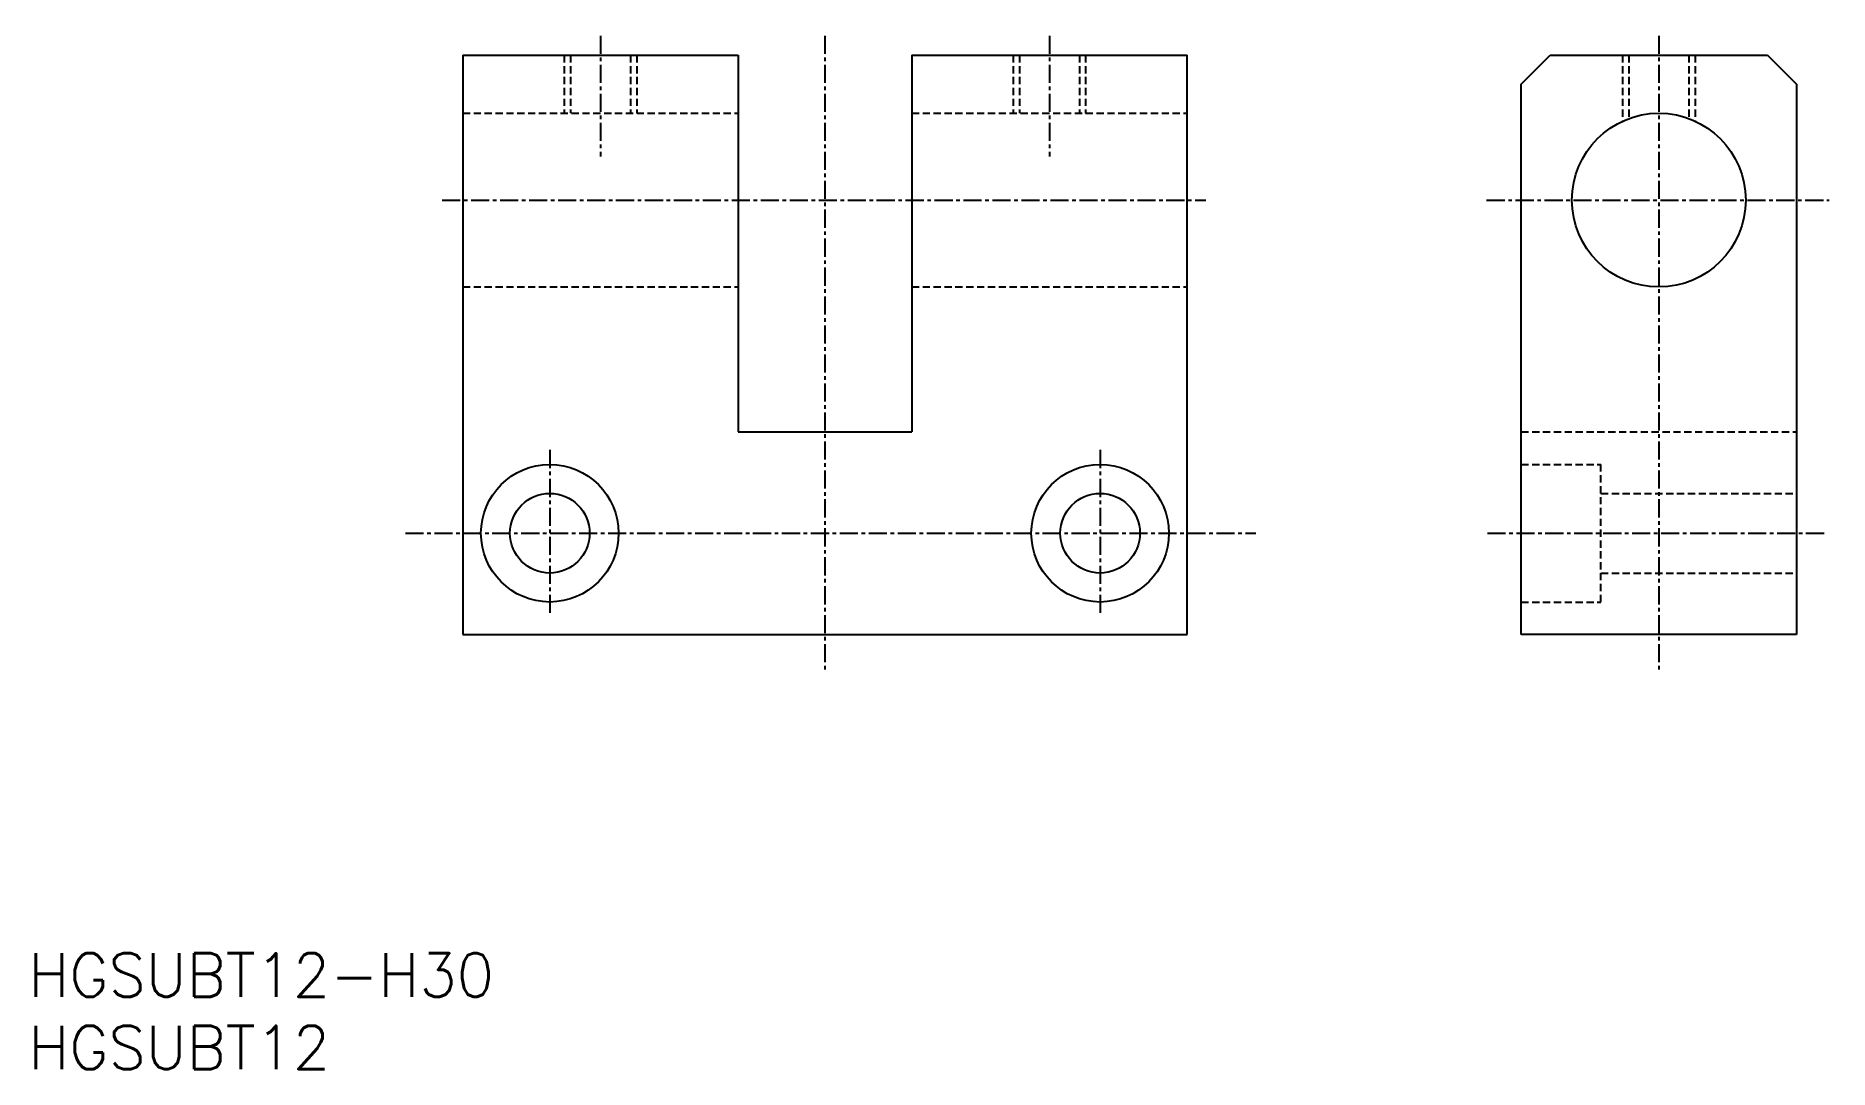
# Model space of a CAD drawing. Extents: x 1 to 124, y 0 to 71.
import ezdxf

# ---------------------------------------------------------------- set-up
doc = ezdxf.new("R2010")
doc.units = 0
doc.linetypes.add('CENTER', pattern=[2, 1.25, -0.25, 0.25, -0.25])
doc.linetypes.add('DASHED', pattern=[0.75, 0.5, -0.25])
doc.layers.get('0').update_dxf_attribs({"linetype": 'CONTINUOUS'})
doc.layers.add('CENTER', color=1, linetype='CENTER')
doc.styles.get("Standard").update_dxf_attribs({"font": 'txt.shx'})

# ---------------------------------------------------------------- blocks, each defined once
blk = doc.blocks.new('*U13')
at = {"color": 7, "linetype": 'CONTINUOUS'}
blk.add_text('HGSUBT12', height=3, dxfattribs=at).set_placement((0, 0))
blk = doc.blocks.new('*U14')
at = {"color": 7, "linetype": 'CONTINUOUS'}
blk.add_text('HGSUBT12-H30', height=3, dxfattribs=at).set_placement((0, 5))

msp = doc.modelspace()

# ---------------------------------------------------------------- linework, layer by layer
at = {"color": 7, "linetype": 'CONTINUOUS'}
for p, q in [((30, 70), (30, 30)), ((30, 70), (49, 70)), ((49, 70), (49, 44)), ((61, 70), (61, 44)), ((61, 70), (80, 70)), ((80, 30), (80, 70)), ((103.08, 68), (105.08, 70)), ((105.08, 70), (120.08, 70)), ((120.08, 70), (122.08, 68)), ((103.08, 30), (103.08, 68)), ((122.08, 68), (122.08, 30)), ((49, 44), (61, 44)), ((30, 30), (80, 30)), ((122.08, 30), (103.08, 30))]:
    msp.add_line(p, q, dxfattribs=at)
at = {"color": 3, "linetype": 'DASHED'}
for p, q in [((37, 70), (37, 66)), ((37.43, 70), (37.43, 66)), ((41.57, 70), (41.57, 66)), ((42, 70), (42, 66)), ((68, 70), (68, 66)), ((68.43, 70), (68.43, 66)), ((72.57, 70), (72.57, 66)), ((73, 70), (73, 66)), ((110.08, 70), (110.08, 65.45)), ((110.51, 70), (110.51, 65.63)), ((114.64, 70), (114.64, 65.63)), ((115.08, 70), (115.08, 65.45)), ((30, 66), (49, 66)), ((61, 66), (80, 66)), ((30, 54), (49, 54)), ((61, 54), (80, 54)), ((103.08, 44), (122.08, 44)), ((103.08, 41.75), (108.58, 41.75)), ((108.58, 32.25), (108.58, 41.75)), ((108.58, 39.75), (122.08, 39.75)), ((108.58, 34.25), (122.08, 34.25)), ((103.08, 32.25), (108.58, 32.25))]:
    msp.add_line(p, q, dxfattribs=at)
at = {"color": 7, "linetype": 'CONTINUOUS'}
for centre, radius in [((112.58, 60), 6), ((36, 37), 4.75), ((74, 37), 4.75), ((36, 37), 2.75), ((74, 37), 2.75)]:
    msp.add_circle(centre, radius, dxfattribs=at)
at = {"layer": 'CENTER', "color": 1, "linetype": 'CENTER'}
for p, q in [((39.5, 71.34), (39.5, 63)), ((55, 71.34), (55, 27.52)), ((70.5, 71.34), (70.5, 63)), ((112.58, 71.34), (112.58, 27.52)), ((28.57, 60), (81.3, 60)), ((100.69, 60), (124.34, 60)), ((36, 42.75), (36, 31.25)), ((74, 42.75), (74, 31.25)), ((26.03, 37), (84.76, 37)), ((100.74, 37), (124.09, 37))]:
    msp.add_line(p, q, dxfattribs=at)

# ---------------------------------------------------------------- block references
at = {"color": 7, "linetype": 'CONTINUOUS'}
for name in ['*U14', '*U13']:
    msp.add_blockref(name, (0, 0), dxfattribs=at)

doc.saveas('drawing.dxf')
